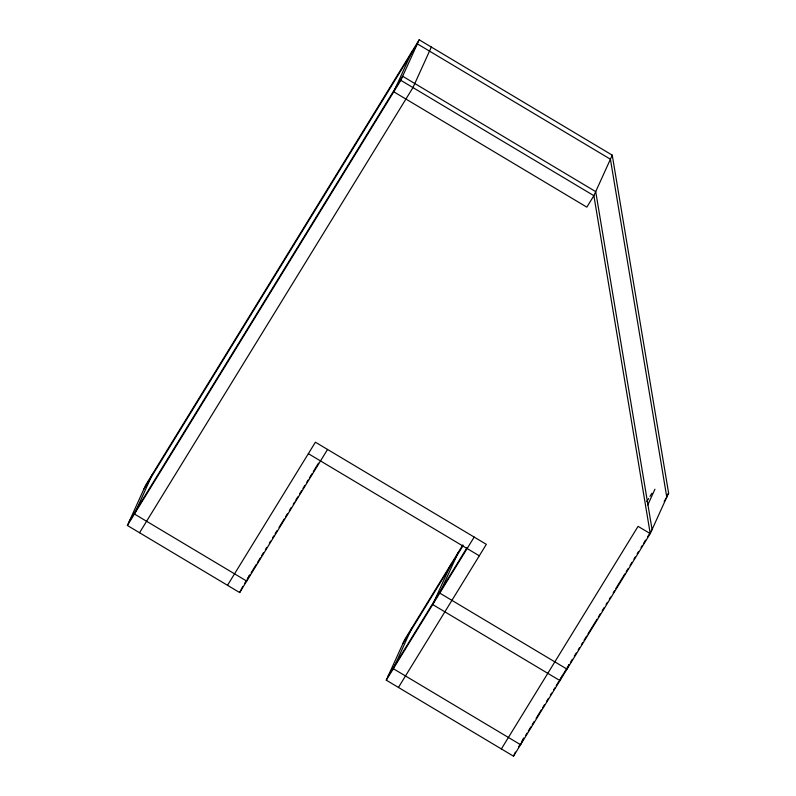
<?xml version="1.0" encoding="UTF-8"?>
<svg xmlns="http://www.w3.org/2000/svg" width="796" height="796" viewBox="0 0 796 796"><rect width="100%" height="100%" fill="white"/><g stroke="black" fill="none" stroke-linecap="round" stroke-linejoin="round"><path stroke-width="1.19" d="M327.554 449.461L239.666 592.562L127.39 525.479L145.768 484.953L419.184 39.8L612.253 155.16L668.61 493.102L650.232 533.618L513.519 756.2L386.279 680.172L404.666 639.656L462.874 544.882M152.812 473.481L134.434 514.007L246.71 581.09L249.257 575.458M412.139 51.272L393.761 91.789L586.831 207.149L593.876 195.677L612.253 155.16M127.39 525.479L400.806 80.316L419.184 39.8M431.342 47.063L412.965 87.58L139.539 532.743M239.666 592.562L242.79 586.403M411.711 628.183L393.333 668.7L520.574 744.728L523.629 737.972M451.093 564.056L432.716 604.572L559.956 680.6L561.996 676.102M458.138 552.583L439.76 593.1L567.001 669.128L569.04 664.63M513.519 756.2L515.36 752.15M647.775 504.972L654.929 489.212M143.927 489.013L417.353 43.85L610.413 159.21L666.779 497.152L664.182 501.371M129.221 521.42L402.647 76.267L595.716 191.627L652.073 529.569L647.536 536.952M227.507 585.299L315.405 442.198L486.336 544.335L398.438 687.436M244.73 583.249L246.024 581.14M247.317 579.03L249.904 574.821M251.198 572.712L256.382 564.294M257.675 562.185L260.262 557.976M261.556 555.867L263.496 552.703M265.436 549.548L266.73 547.439M269.317 543.23L270.61 541.121M272.55 537.967L273.844 535.857M275.137 533.748L277.078 530.594M279.018 527.43L284.192 519.012M285.485 516.903L287.426 513.748M289.366 510.584L291.306 507.43M293.246 504.266L294.54 502.157M295.833 500.057L297.774 496.893M299.714 493.739L301.654 490.575M302.948 488.475L304.888 485.311M306.828 482.157L308.122 480.048M309.415 477.938L312.002 473.729M313.296 471.62L318.47 463.192M402.826 643.705L462.974 545.767M388.12 676.122L467.033 547.648M386.279 680.172L474.177 537.071M646.74 501.659L648.68 498.495M649.974 496.386L651.924 493.221M501.371 748.937L638.074 526.355L650.232 533.618L593.876 195.677L400.806 80.316M666.67 496.266L668.61 493.102M518.604 746.877L520.544 743.713M521.838 741.603L523.788 738.439M525.728 735.265L527.022 733.156M528.315 731.046L530.912 726.828M532.206 724.718L534.146 721.554M536.096 718.39L541.28 709.952M542.573 707.843L544.514 704.679M546.464 701.515L548.404 698.351M550.344 695.187L551.648 693.077M553.588 689.913L554.882 687.804M556.175 685.694L558.772 681.476M560.066 679.366L569.14 664.59M570.433 662.481L572.374 659.317M574.324 656.153L576.264 652.989M578.204 649.825L579.508 647.715M581.448 644.551L582.742 642.442M584.035 640.332L586.632 636.113M587.926 634.004L597 619.238M598.293 617.129L600.234 613.955M602.184 610.791L604.124 607.627M606.064 604.462L607.368 602.353M609.308 599.189L610.602 597.08M613.199 592.861L614.492 590.751M615.786 588.642L624.86 573.876M626.154 571.767L628.094 568.603M630.044 565.439L631.984 562.274M633.924 559.11L635.228 557.001M637.168 553.827L638.462 551.718M641.059 547.499L642.352 545.389M643.646 543.28L645.596 540.116M308.36 453.67L479.291 555.807"/></g></svg>
